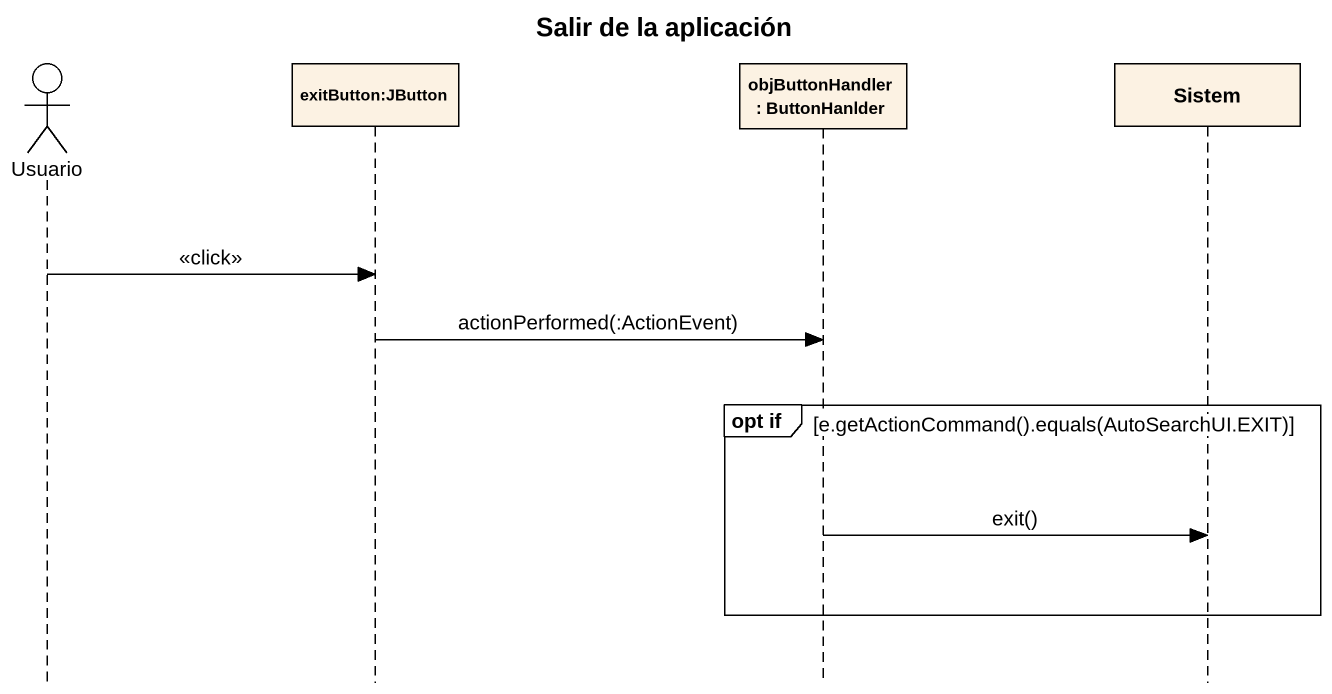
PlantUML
@startuml
title Salir de la aplicación
hide footbox
actor Usuario
participant "exitButton:JButton" as exitButton_JButton
participant "objButtonHandler : ButtonHanlder" as objButtonHandler
participant Sistem

Usuario -> exitButton_JButton : <<click>>
exitButton_JButton -> objButtonHandler : actionPerformed(:ActionEvent)
group opt if [e.getActionCommand().equals(AutoSearchUI.EXIT)]
  objButtonHandler -> Sistem : exit()
end
@enduml
